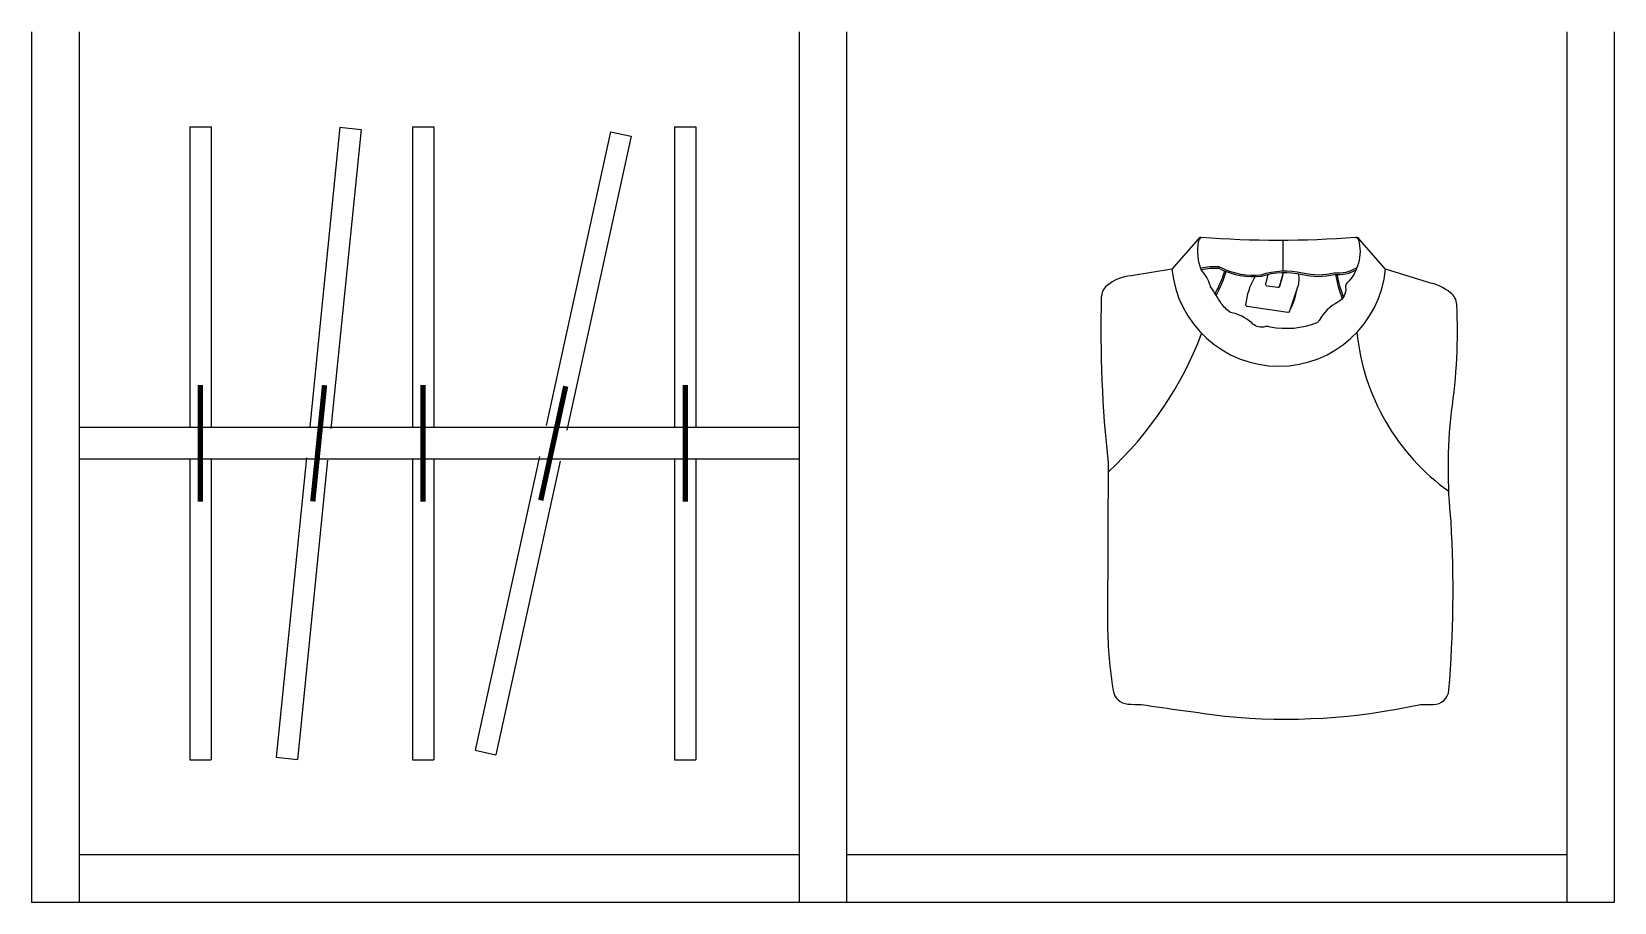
# Model space of a CAD drawing. Header units: millimetres. Extents: x -922.43 to -921.43, y 2727.37 to 2727.92.
import ezdxf

# ---------------------------------------------------------------- set-up
doc = ezdxf.new("R2010")
doc.units = ezdxf.units.MM
doc.header["$LTSCALE"] = 10
doc.layers.add('AUX_05', color=5, linetype='Continuous')
doc.layers.add('Móveis_armários', color=2, linetype='Continuous')

# ---------------------------------------------------------------- blocks, each defined once
blk = doc.blocks.new('cdn_camisa1')
at = {"layer": 'Móveis_armários', "color": 1}
for p, q in [((0.0065, 0.1365), (0.0063, 0.1558)), ((-0.0337, 0.1389), (-0.0329, 0.1386))]:
    blk.add_line(p, q, dxfattribs=at)
blk.add_lwpolyline([(0.0523, 0.1576, -0.03755), (-0.0454, 0.1576, 0.24218), (-0.0474, 0.1566), (-0.0639, 0.1377), (-0.0897, 0.1333, 0.16097), (-0.105, 0.1271, 0.21312), (-0.1085, 0.1197, 0.0341), (-0.1042, 0.0152, -0.00011), (-0.1046, -0.088, 0.0336), (-0.1011, -0.1286, 0.35398), (-0.0918, -0.1371, 0.01479), (-0.0833, -0.1374, 0.00267), (-0.0305, -0.1448, 0.07903), (0.0932, -0.1373, 0.00928), (0.1012, -0.1374, 0.38891), (0.1111, -0.1283, 0.03515), (0.1125, -0.022, -0.05284), (0.1127, 0.0475, 0.04923), (0.1161, 0.1153, 0.22036), (0.1122, 0.1227, 0.11614), (0.0976, 0.1293), (0.0711, 0.1377), (0.0547, 0.1564, 0.26318)], format="xyb", close=True, dxfattribs=at)
for points in [[(0.0523, 0.1576, -0.2175), (0.054, 0.1561, -0.26578), (0.0467, 0.1287, 0.22696), (0.0458, 0.1262, -0.32346), (0.041, 0.1168, 0.14621), (0.0291, 0.1051, -0.17379), (0.0276, 0.1037, -0.14473), (-0.0018, 0.101, 0.20471), (-0.0058, 0.101, -0.08541), (-0.0061, 0.1009, -0.2084), (-0.0135, 0.1036, 0.12925), (-0.0269, 0.1103, -0.08259), (-0.0328, 0.116, 0.01349), (-0.0395, 0.1267, -0.07689), (-0.0396, 0.127, 0.12079), (-0.0454, 0.1371, -0.12447), (-0.047, 0.1547, -0.19216), (-0.0454, 0.1576)], [(-0.0334, 0.1377, 0.1435), (-0.0073, 0.1332, -0.13661), (0.0183, 0.1343, 0.12075), (0.0388, 0.1343, 0.15273), (0.0525, 0.1371)], [(-0.0329, 0.1386, 0.14294), (-0.0075, 0.1341, -0.13607), (0.0186, 0.1353, 0.1218), (0.0387, 0.1353, 0.1695), (0.0532, 0.1387, 0.15468)], [(0.016, 0.1348, -0.11986), (0.0155, 0.1262, 0.01693), (0.0105, 0.111, -0.37226), (0.0094, 0.1103), (-0.0163, 0.114, -0.40032), (-0.0171, 0.1151, -0.11353), (-0.0112, 0.1329)], [(0.0065, 0.1355), (0.0039, 0.1263, -0.25263), (0.003, 0.126), (-0.0037, 0.1269, -0.44313), (-0.0045, 0.1282), (-0.003, 0.1343)], [(0.0041, 0.1266, -0.08383), (0.0039, 0.1263)]]:
    blk.add_lwpolyline(points, format="xyb", dxfattribs=at)
for centre, radius, start, end in [((0.0036, 0.1441), 0.0678, 185.4231, 354.5941), ((-0.0373, 0.1042), 0.0349, 85.0873, 103.9869), ((-0.0373, 0.1042), 0.0339, 84.6056, 103.8466), ((-0.1057, 0.16), 0.0788, 331.3552, 342.6164), ((-0.1057, 0.16), 0.0798, 330.9554, 342.561), ((-0.0345, 0.136), 0.003, 74.1533, 85.0873), ((-0.0343, 0.136), 0.002, 63.7011, 84.6056), ((-0.0332, 0.1417), 0.0402, 338.0294, 351.1951), ((0.107, 0.1451), 0.0684, 189.1068, 202.4122), ((0.107, 0.1451), 0.0674, 189.2865, 201.8953), ((-0.0361, 0.1343), 0.0521, 333.4, 349.9238), ((-0.2606, 0.1786), 0.2304, 312.7492, 339.2462), ((0.1936, 0.1121), 0.1414, 185.8561, 234.3012)]:
    blk.add_arc(centre, radius, start, end, dxfattribs=at)
blk = doc.blocks.new('cdn_cabide')
at = {"layer": 'Móveis_armários', "color": 1}
for p, q in [((-0.0067, 0.2), (-0.0067, 0.01)), ((-0.0067, 0.2), (0.0067, 0.2)), ((0.0067, 0.2), (0.0067, 0.01)), ((-0.0067, -0.01), (-0.0067, -0.2)), ((0.0067, -0.01), (0.0067, -0.2)), ((-0.0067, -0.2), (0.0067, -0.2))]:
    blk.add_line(p, q, dxfattribs=at)
at = {"layer": 'Móveis_armários', "color": 1, "const_width": 0.00335}
blk.add_lwpolyline([(0, 0.0369), (0, -0.0369)], dxfattribs=at)

msp = doc.modelspace()

# ---------------------------------------------------------------- linework, layer by layer
at = {"layer": 'Móveis_armários'}
for p, q in [((-922.4291, 2727.9158), (-922.4291, 2727.3658)), ((-921.4291, 2727.9158), (-921.4291, 2727.3658)), ((-921.4291, 2727.3658), (-922.4291, 2727.3658))]:
    msp.add_line(p, q, dxfattribs=at)
at = {"layer": 'Móveis_armários', "color": 1}
for p, q in [((-922.3991, 2727.9158), (-922.3991, 2727.3658)), ((-921.9441, 2727.9158), (-921.9441, 2727.3658)), ((-921.9141, 2727.9158), (-921.9141, 2727.3658)), ((-921.4591, 2727.9158), (-921.4591, 2727.3658)), ((-921.9441, 2727.6658), (-922.3991, 2727.6658)), ((-921.9441, 2727.6458), (-922.3991, 2727.6458)), ((-921.9441, 2727.3958), (-922.3991, 2727.3958)), ((-921.4591, 2727.3958), (-921.9141, 2727.3958))]:
    msp.add_line(p, q, dxfattribs=at)

# ---------------------------------------------------------------- block references
at = {"layer": 'AUX_05'}
msp.add_blockref('cdn_camisa1', (-921.6447, 2727.6282), dxfattribs=at)
at = {"layer": 'Móveis_armários'}
for p in [(-922.3224, 2727.6558), (-922.1817, 2727.6558), (-922.0161, 2727.6558)]:
    msp.add_blockref('cdn_cabide', p, dxfattribs=at)
for p, rotation in [((-922.2477, 2727.6558), 354.2224271396678), ((-922.0995, 2727.6558), 347.6512743147307)]:
    msp.add_blockref('cdn_cabide', p, dxfattribs=dict(at, rotation=rotation))

doc.saveas('drawing.dxf')
